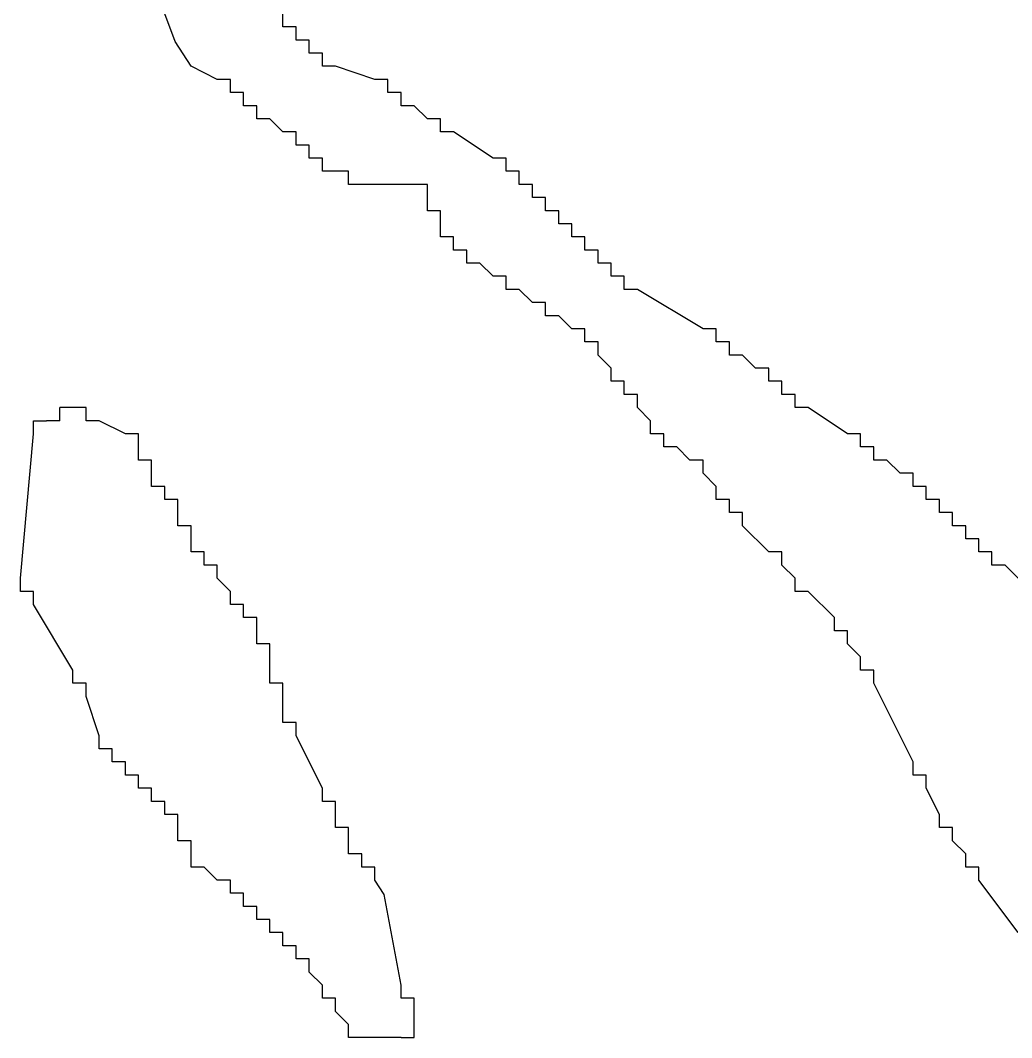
# Model space of a CAD drawing. Header units: metres. Extents: x -4.5 to 4.5, y -4.5 to 4.5.
# Drawn here: x -2.481 to -1.694, y -2.176 to -1.368 of the extents above; entities that cross this region are included whole.
import ezdxf

# ---------------------------------------------------------------- set-up
doc = ezdxf.new("R2010")
doc.units = ezdxf.units.M

msp = doc.modelspace()

# ---------------------------------------------------------------- linework, layer by layer
at = {"layer": '1', "color": 3}
for p, q in [((-2.357651, -1.385113), (-2.365984, -1.363238)), ((-2.272234, -1.373654), (-2.272234, -1.363238)), ((-2.261818, -1.373654), (-2.272234, -1.373654)), ((-2.261818, -1.384071), (-2.261818, -1.373654)), ((-2.345151, -1.404904), (-2.357651, -1.385113)), ((-2.251401, -1.384071), (-2.261818, -1.384071)), ((-2.251401, -1.394488), (-2.251401, -1.384071)), ((-2.240984, -1.394488), (-2.251401, -1.394488)), ((-2.240984, -1.404904), (-2.240984, -1.394488)), ((-2.324318, -1.415321), (-2.345151, -1.404904)), ((-2.230568, -1.404904), (-2.240984, -1.404904)), ((-2.199318, -1.415321), (-2.230568, -1.404904)), ((-2.313901, -1.415321), (-2.324318, -1.415321)), ((-2.313901, -1.425738), (-2.313901, -1.415321)), ((-2.188901, -1.415321), (-2.199318, -1.415321)), ((-2.188901, -1.425738), (-2.188901, -1.415321)), ((-2.303484, -1.425738), (-2.313901, -1.425738)), ((-2.303484, -1.436154), (-2.303484, -1.425738)), ((-2.178484, -1.425738), (-2.188901, -1.425738)), ((-2.178484, -1.436154), (-2.178484, -1.425738)), ((-2.293068, -1.436154), (-2.303484, -1.436154)), ((-2.293068, -1.446571), (-2.293068, -1.436154)), ((-2.168068, -1.436154), (-2.178484, -1.436154)), ((-2.157651, -1.446571), (-2.168068, -1.436154)), ((-2.282651, -1.446571), (-2.293068, -1.446571)), ((-2.272234, -1.456988), (-2.282651, -1.446571)), ((-2.147234, -1.446571), (-2.157651, -1.446571)), ((-2.147234, -1.456988), (-2.147234, -1.446571)), ((-2.261818, -1.456988), (-2.272234, -1.456988)), ((-2.261818, -1.467404), (-2.261818, -1.456988)), ((-2.136818, -1.456988), (-2.147234, -1.456988)), ((-2.105568, -1.477821), (-2.136818, -1.456988)), ((-2.251401, -1.467404), (-2.261818, -1.467404)), ((-2.251401, -1.477821), (-2.251401, -1.467404)), ((-2.240984, -1.477821), (-2.251401, -1.477821)), ((-2.240984, -1.488238), (-2.240984, -1.477821)), ((-2.095151, -1.477821), (-2.105568, -1.477821)), ((-2.095151, -1.488238), (-2.095151, -1.477821)), ((-2.230568, -1.488238), (-2.240984, -1.488238)), ((-2.220151, -1.488238), (-2.230568, -1.488238)), ((-2.220151, -1.498654), (-2.220151, -1.488238)), ((-2.084734, -1.488238), (-2.095151, -1.488238)), ((-2.084734, -1.498654), (-2.084734, -1.488238)), ((-2.209734, -1.498654), (-2.220151, -1.498654)), ((-2.168068, -1.498654), (-2.209734, -1.498654)), ((-2.157651, -1.498654), (-2.168068, -1.498654)), ((-2.157651, -1.509071), (-2.157651, -1.498654)), ((-2.074318, -1.498654), (-2.084734, -1.498654)), ((-2.074318, -1.509071), (-2.074318, -1.498654)), ((-2.157651, -1.519488), (-2.157651, -1.509071)), ((-2.063901, -1.509071), (-2.074318, -1.509071)), ((-2.063901, -1.519488), (-2.063901, -1.509071)), ((-2.147234, -1.519488), (-2.157651, -1.519488)), ((-2.147234, -1.529904), (-2.147234, -1.519488)), ((-2.053484, -1.519488), (-2.063901, -1.519488)), ((-2.053484, -1.529904), (-2.053484, -1.519488)), ((-2.147234, -1.540321), (-2.147234, -1.529904)), ((-2.043068, -1.529904), (-2.053484, -1.529904)), ((-2.043068, -1.540321), (-2.043068, -1.529904)), ((-2.136818, -1.540321), (-2.147234, -1.540321)), ((-2.136818, -1.550738), (-2.136818, -1.540321)), ((-2.032651, -1.540321), (-2.043068, -1.540321)), ((-2.032651, -1.550738), (-2.032651, -1.540321)), ((-2.126401, -1.550738), (-2.136818, -1.550738)), ((-2.126401, -1.561154), (-2.126401, -1.550738)), ((-2.022234, -1.550738), (-2.032651, -1.550738)), ((-2.022234, -1.561154), (-2.022234, -1.550738)), ((-2.115984, -1.561154), (-2.126401, -1.561154)), ((-2.105568, -1.571571), (-2.115984, -1.561154)), ((-2.011818, -1.561154), (-2.022234, -1.561154)), ((-2.011818, -1.571571), (-2.011818, -1.561154)), ((-2.095151, -1.571571), (-2.105568, -1.571571)), ((-2.095151, -1.581988), (-2.095151, -1.571571)), ((-2.001401, -1.571571), (-2.011818, -1.571571)), ((-2.001401, -1.581988), (-2.001401, -1.571571)), ((-2.084734, -1.581988), (-2.095151, -1.581988)), ((-2.074318, -1.592404), (-2.084734, -1.581988)), ((-1.990984, -1.581988), (-2.001401, -1.581988)), ((-1.938901, -1.613238), (-1.990984, -1.581988)), ((-2.063901, -1.592404), (-2.074318, -1.592404)), ((-2.063901, -1.602821), (-2.063901, -1.592404)), ((-2.053484, -1.602821), (-2.063901, -1.602821)), ((-2.043068, -1.613238), (-2.053484, -1.602821)), ((-2.032651, -1.613238), (-2.043068, -1.613238)), ((-2.032651, -1.623654), (-2.032651, -1.613238)), ((-1.928484, -1.613238), (-1.938901, -1.613238)), ((-1.928484, -1.623654), (-1.928484, -1.613238)), ((-2.022234, -1.623654), (-2.032651, -1.623654)), ((-2.022234, -1.634071), (-2.022234, -1.623654)), ((-1.918068, -1.623654), (-1.928484, -1.623654)), ((-1.918068, -1.634071), (-1.918068, -1.623654)), ((-2.011818, -1.644488), (-2.022234, -1.634071)), ((-1.907651, -1.634071), (-1.918068, -1.634071)), ((-1.897234, -1.644488), (-1.907651, -1.634071)), ((-2.011818, -1.654904), (-2.011818, -1.644488)), ((-1.886818, -1.644488), (-1.897234, -1.644488)), ((-1.886818, -1.654904), (-1.886818, -1.644488)), ((-2.001401, -1.654904), (-2.011818, -1.654904)), ((-2.001401, -1.665321), (-2.001401, -1.654904)), ((-1.876401, -1.654904), (-1.886818, -1.654904)), ((-1.876401, -1.665321), (-1.876401, -1.654904)), ((-1.990984, -1.665321), (-2.001401, -1.665321)), ((-1.990984, -1.675738), (-1.990984, -1.665321)), ((-1.865984, -1.665321), (-1.876401, -1.665321)), ((-1.865984, -1.675738), (-1.865984, -1.665321)), ((-2.438901, -1.675738), (-2.449318, -1.675738)), ((-2.449318, -1.686154), (-2.449318, -1.675738)), ((-2.428484, -1.675738), (-2.438901, -1.675738)), ((-2.428484, -1.686154), (-2.428484, -1.675738)), ((-1.980568, -1.686154), (-1.990984, -1.675738)), ((-1.855568, -1.675738), (-1.865984, -1.675738)), ((-1.824318, -1.696571), (-1.855568, -1.675738)), ((-2.470151, -1.696571), (-2.470151, -1.686154)), ((-2.470151, -1.686154), (-2.459734, -1.686154)), ((-2.449318, -1.686154), (-2.459734, -1.686154)), ((-2.418068, -1.686154), (-2.428484, -1.686154)), ((-2.397234, -1.696571), (-2.418068, -1.686154)), ((-1.980568, -1.696571), (-1.980568, -1.686154)), ((-2.480568, -1.811154), (-2.470151, -1.696571)), ((-2.386818, -1.696571), (-2.397234, -1.696571)), ((-2.386818, -1.706988), (-2.386818, -1.696571)), ((-1.970151, -1.696571), (-1.980568, -1.696571)), ((-1.970151, -1.706988), (-1.970151, -1.696571)), ((-1.813901, -1.696571), (-1.824318, -1.696571)), ((-1.813901, -1.706988), (-1.813901, -1.696571)), ((-2.386818, -1.717404), (-2.386818, -1.706988)), ((-1.959734, -1.706988), (-1.970151, -1.706988)), ((-1.949318, -1.717404), (-1.959734, -1.706988)), ((-1.803484, -1.706988), (-1.813901, -1.706988)), ((-1.803484, -1.717404), (-1.803484, -1.706988)), ((-2.376401, -1.717404), (-2.386818, -1.717404)), ((-2.376401, -1.727821), (-2.376401, -1.717404)), ((-1.938901, -1.717404), (-1.949318, -1.717404)), ((-1.938901, -1.727821), (-1.938901, -1.717404)), ((-1.793068, -1.717404), (-1.803484, -1.717404)), ((-1.782651, -1.727821), (-1.793068, -1.717404)), ((-2.376401, -1.738238), (-2.376401, -1.727821)), ((-1.928484, -1.738238), (-1.938901, -1.727821)), ((-1.772234, -1.727821), (-1.782651, -1.727821)), ((-1.772234, -1.738238), (-1.772234, -1.727821)), ((-2.365984, -1.738238), (-2.376401, -1.738238)), ((-2.365984, -1.748654), (-2.365984, -1.738238)), ((-1.928484, -1.748654), (-1.928484, -1.738238)), ((-1.761818, -1.738238), (-1.772234, -1.738238)), ((-1.761818, -1.748654), (-1.761818, -1.738238)), ((-2.355568, -1.748654), (-2.365984, -1.748654)), ((-2.355568, -1.759071), (-2.355568, -1.748654)), ((-1.918068, -1.748654), (-1.928484, -1.748654)), ((-1.918068, -1.759071), (-1.918068, -1.748654)), ((-1.751401, -1.748654), (-1.761818, -1.748654)), ((-1.751401, -1.759071), (-1.751401, -1.748654)), ((-2.355568, -1.769488), (-2.355568, -1.759071)), ((-1.907651, -1.759071), (-1.918068, -1.759071)), ((-1.907651, -1.769488), (-1.907651, -1.759071)), ((-1.740984, -1.759071), (-1.751401, -1.759071)), ((-1.740984, -1.769488), (-1.740984, -1.759071)), ((-2.345151, -1.769488), (-2.355568, -1.769488)), ((-2.345151, -1.779904), (-2.345151, -1.769488)), ((-1.886818, -1.790321), (-1.907651, -1.769488)), ((-1.730568, -1.769488), (-1.740984, -1.769488)), ((-1.730568, -1.779904), (-1.730568, -1.769488)), ((-2.345151, -1.790321), (-2.345151, -1.779904)), ((-1.720151, -1.779904), (-1.730568, -1.779904)), ((-1.720151, -1.790321), (-1.720151, -1.779904)), ((-2.334734, -1.790321), (-2.345151, -1.790321)), ((-2.334734, -1.800738), (-2.334734, -1.790321)), ((-1.876401, -1.790321), (-1.886818, -1.790321)), ((-1.876401, -1.800738), (-1.876401, -1.790321)), ((-1.709734, -1.790321), (-1.720151, -1.790321)), ((-1.709734, -1.800738), (-1.709734, -1.790321)), ((-2.324318, -1.800738), (-2.334734, -1.800738)), ((-2.324318, -1.811154), (-2.324318, -1.800738)), ((-1.865984, -1.811154), (-1.876401, -1.800738)), ((-1.699318, -1.800738), (-1.709734, -1.800738)), ((-1.688901, -1.811154), (-1.699318, -1.800738)), ((-2.480568, -1.821571), (-2.480568, -1.811154)), ((-2.313901, -1.821571), (-2.324318, -1.811154)), ((-1.865984, -1.821571), (-1.865984, -1.811154)), ((-2.470151, -1.821571), (-2.480568, -1.821571)), ((-2.470151, -1.831988), (-2.470151, -1.821571)), ((-2.313901, -1.831988), (-2.313901, -1.821571)), ((-1.855568, -1.821571), (-1.865984, -1.821571)), ((-1.834734, -1.842404), (-1.855568, -1.821571)), ((-2.438901, -1.884071), (-2.470151, -1.831988)), ((-2.303484, -1.831988), (-2.313901, -1.831988)), ((-2.303484, -1.842404), (-2.303484, -1.831988)), ((-2.293068, -1.842404), (-2.303484, -1.842404)), ((-2.293068, -1.852821), (-2.293068, -1.842404)), ((-1.834734, -1.852821), (-1.834734, -1.842404)), ((-2.293068, -1.863238), (-2.293068, -1.852821)), ((-1.824318, -1.852821), (-1.834734, -1.852821)), ((-1.824318, -1.863238), (-1.824318, -1.852821)), ((-2.282651, -1.863238), (-2.293068, -1.863238)), ((-2.282651, -1.873654), (-2.282651, -1.863238)), ((-1.813901, -1.873654), (-1.824318, -1.863238)), ((-2.282651, -1.884071), (-2.282651, -1.873654)), ((-1.813901, -1.884071), (-1.813901, -1.873654)), ((-2.438901, -1.894488), (-2.438901, -1.884071)), ((-2.282651, -1.894488), (-2.282651, -1.884071)), ((-1.803484, -1.884071), (-1.813901, -1.884071)), ((-1.803484, -1.894488), (-1.803484, -1.884071)), ((-2.428484, -1.894488), (-2.438901, -1.894488)), ((-2.428484, -1.904904), (-2.428484, -1.894488)), ((-2.272234, -1.894488), (-2.282651, -1.894488)), ((-2.272234, -1.904904), (-2.272234, -1.894488)), ((-1.772234, -1.956988), (-1.803484, -1.894488)), ((-2.418068, -1.936154), (-2.428484, -1.904904)), ((-2.272234, -1.915321), (-2.272234, -1.904904)), ((-2.272234, -1.925738), (-2.272234, -1.915321)), ((-2.261818, -1.925738), (-2.272234, -1.925738)), ((-2.261818, -1.936154), (-2.261818, -1.925738)), ((-2.418068, -1.946571), (-2.418068, -1.936154)), ((-2.240984, -1.977821), (-2.261818, -1.936154)), ((-2.407651, -1.946571), (-2.418068, -1.946571)), ((-2.407651, -1.956988), (-2.407651, -1.946571)), ((-2.397234, -1.956988), (-2.407651, -1.956988)), ((-2.397234, -1.967404), (-2.397234, -1.956988)), ((-1.772234, -1.967404), (-1.772234, -1.956988)), ((-2.386818, -1.967404), (-2.397234, -1.967404)), ((-2.386818, -1.977821), (-2.386818, -1.967404)), ((-1.761818, -1.967404), (-1.772234, -1.967404)), ((-1.761818, -1.977821), (-1.761818, -1.967404)), ((-2.376401, -1.977821), (-2.386818, -1.977821)), ((-2.376401, -1.988238), (-2.376401, -1.977821)), ((-2.240984, -1.988238), (-2.240984, -1.977821)), ((-1.751401, -1.998654), (-1.761818, -1.977821)), ((-2.365984, -1.988238), (-2.376401, -1.988238)), ((-2.365984, -1.998654), (-2.365984, -1.988238)), ((-2.230568, -1.988238), (-2.240984, -1.988238)), ((-2.230568, -1.998654), (-2.230568, -1.988238)), ((-2.355568, -1.998654), (-2.365984, -1.998654)), ((-2.355568, -2.009071), (-2.355568, -1.998654)), ((-2.230568, -2.009071), (-2.230568, -1.998654)), ((-1.751401, -2.009071), (-1.751401, -1.998654)), ((-2.355568, -2.019488), (-2.355568, -2.009071)), ((-2.220151, -2.009071), (-2.230568, -2.009071)), ((-2.220151, -2.019488), (-2.220151, -2.009071)), ((-1.740984, -2.009071), (-1.751401, -2.009071)), ((-1.740984, -2.019488), (-1.740984, -2.009071)), ((-2.345151, -2.019488), (-2.355568, -2.019488)), ((-2.345151, -2.029904), (-2.345151, -2.019488)), ((-2.220151, -2.029904), (-2.220151, -2.019488)), ((-1.730568, -2.029904), (-1.740984, -2.019488)), ((-2.345151, -2.040321), (-2.345151, -2.029904)), ((-2.209734, -2.029904), (-2.220151, -2.029904)), ((-2.209734, -2.040321), (-2.209734, -2.029904)), ((-1.730568, -2.040321), (-1.730568, -2.029904)), ((-2.334734, -2.040321), (-2.345151, -2.040321)), ((-2.324318, -2.050738), (-2.334734, -2.040321)), ((-2.199318, -2.040321), (-2.209734, -2.040321)), ((-2.199318, -2.050738), (-2.199318, -2.040321)), ((-1.720151, -2.040321), (-1.730568, -2.040321)), ((-1.720151, -2.050738), (-1.720151, -2.040321)), ((-2.313901, -2.050738), (-2.324318, -2.050738)), ((-2.313901, -2.061154), (-2.313901, -2.050738)), ((-2.192026, -2.062196), (-2.199318, -2.050738)), ((-1.688901, -2.092404), (-1.720151, -2.050738)), ((-2.303484, -2.061154), (-2.313901, -2.061154)), ((-2.303484, -2.071571), (-2.303484, -2.061154)), ((-2.178484, -2.134071), (-2.192026, -2.062196)), ((-2.293068, -2.071571), (-2.303484, -2.071571)), ((-2.293068, -2.081988), (-2.293068, -2.071571)), ((-2.282651, -2.081988), (-2.293068, -2.081988)), ((-2.282651, -2.092404), (-2.282651, -2.081988)), ((-2.272234, -2.092404), (-2.282651, -2.092404)), ((-2.272234, -2.102821), (-2.272234, -2.092404)), ((-2.261818, -2.102821), (-2.272234, -2.102821)), ((-2.261818, -2.113238), (-2.261818, -2.102821)), ((-2.251401, -2.113238), (-2.261818, -2.113238)), ((-2.251401, -2.123654), (-2.251401, -2.113238)), ((-2.240984, -2.134071), (-2.251401, -2.123654)), ((-2.240984, -2.144488), (-2.240984, -2.134071)), ((-2.178484, -2.144488), (-2.178484, -2.134071)), ((-2.230568, -2.144488), (-2.240984, -2.144488)), ((-2.230568, -2.154904), (-2.230568, -2.144488)), ((-2.168068, -2.144488), (-2.178484, -2.144488)), ((-2.168068, -2.154904), (-2.168068, -2.144488)), ((-2.220151, -2.165321), (-2.230568, -2.154904)), ((-2.168068, -2.165321), (-2.168068, -2.154904)), ((-2.220151, -2.175738), (-2.220151, -2.165321)), ((-2.168068, -2.175738), (-2.168068, -2.165321)), ((-2.209734, -2.175738), (-2.220151, -2.175738)), ((-2.178484, -2.175738), (-2.209734, -2.175738)), ((-2.178484, -2.175738), (-2.168068, -2.175738))]:
    msp.add_line(p, q, dxfattribs=at)

doc.saveas('drawing.dxf')
